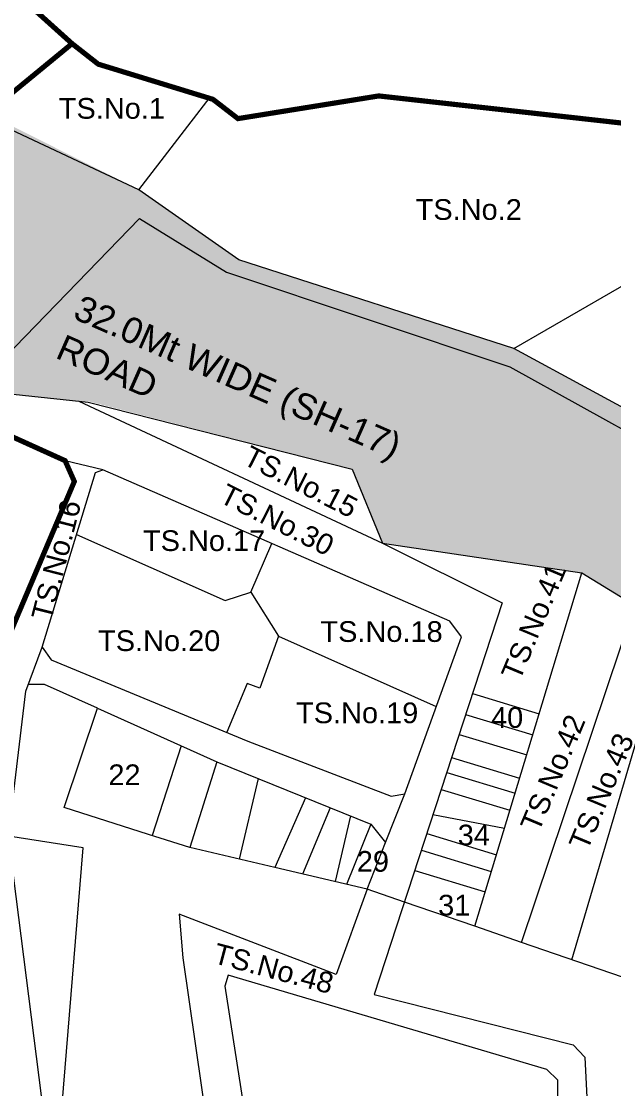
# Model space of a CAD drawing. Header units: metres. Extents: x -1560950 to -1560484, y 42726 to 42890.
# Drawn here: x -1560553.05 to -1560541.62, y 42820.77 to 42841.39 of the extents above; entities that cross this region are included whole.
import ezdxf

# ---------------------------------------------------------------- set-up
doc = ezdxf.new("R2010")
doc.units = ezdxf.units.M
doc.header["$LTSCALE"] = 750
doc.header["$MEASUREMENT"] = 0
doc.linetypes.add('ACAD_ISO14W100', pattern=[24, 12, -3, 0, -3, 0, -3, 0, -3])
doc.linetypes.add('DASHEDX2', pattern=[1.5, 1, -0.5])
doc.layers.get('0').update_dxf_attribs({"lineweight": 5})
doc.styles.get("Standard").update_dxf_attribs({"font": 'arial.ttf'})
doc.linetypes.add('POWER', pattern='A,5,-0.2,[131,ltypeshp.shx,S=0.2,R=0,X=-0.2,Y=0],-0.4,[131,ltypeshp.shx,S=0.2,R=180,X=0.2,Y=0],-0.4,[131,ltypeshp.shx,S=0.2,R=0,X=-0.2,Y=0],-0.4,[131,ltypeshp.shx,S=0.2,R=180,X=0.2,Y=0],-0.4,[131,ltypeshp.shx,S=0.2,R=0,X=-0.2,Y=0],-0.4,[131,ltypeshp.shx,S=0.2,R=180,X=0.2,Y=0],-0.2', length=7.4)

msp = doc.modelspace()

# ---------------------------------------------------------------- hatches: boundary and pattern name
at = {"ltscale": 0.1}
h = msp.add_hatch(color=51, dxfattribs=at)
h.dxf.hatch_style = 1
h.paths.add_polyline_path([(-1560543.54558, 42835.07007), (-1560548.85135, 42836.78299), (-1560550.7819, 42838.13878), (-1560555.14342, 42840.32904), (-1560559.86477, 42846.15162), (-1560569.82147, 42854.07455), (-1560571.90894, 42856.88437), (-1560574.55528, 42860.87754), (-1560577.2011, 42866.71842), (-1560577.58194, 42867.55916), (-1560579.15402, 42871.02968), (-1560580.84723, 42874.76045), (-1560581.06609, 42875.24203), (-1560581.28816, 42875.73069), (-1560581.49134, 42876.17777), (-1560581.73328, 42876.71015), (-1560583.03011, 42879.56375), (-1560584.51414, 42885.15105), (-1560586.48114, 42885.10784), (-1560586.01924, 42882.18639), (-1560583.43718, 42873.52239), (-1560583.25776, 42873.08962), (-1560582.22696, 42870.6032), (-1560581.2363, 42868.21361), (-1560580.93614, 42867.48958), (-1560580.61939, 42866.72554), (-1560580.30169, 42865.95921), (-1560579.66444, 42864.71654), (-1560578.72836, 42862.89112), (-1560577.15503, 42859.82303), (-1560576.62843, 42859.09655), (-1560575.12642, 42857.02438), (-1560573.72966, 42855.28144), (-1560574.67943, 42854.70408), (-1560574.68722, 42854.62472), (-1560574.68659, 42854.41013), (-1560576.28326, 42852.22872), (-1560576.42745, 42852.12788), (-1560577.13174, 42851.63425), (-1560577.06878, 42851.41418), (-1560577.50825, 42850.59254), (-1560578.63741, 42850.37952), (-1560579.07007, 42846.79481), (-1560579.61246, 42843.96166), (-1560579.62851, 42843.87779), (-1560579.64058, 42843.81477), (-1560579.64902, 42843.7707), (-1560579.65847, 42843.72131), (-1560579.66244, 42843.70496), (-1560579.66551, 42843.69233), (-1560579.66734, 42843.68476), (-1560579.66964, 42843.6753), (-1560579.79971, 42843.13951), (-1560580.08137, 42842.48078), (-1560580.59267, 42841.5392), (-1560581.03064, 42840.84422), (-1560581.47859, 42840.13339), (-1560582.09023, 42839.16283), (-1560583.01471, 42837.69584), (-1560584.76465, 42834.93843), (-1560585.92737, 42833.09982), (-1560586.25239, 42832.28239), (-1560586.26924, 42832.24), (-1560586.32129, 42832.1091), (-1560586.59055, 42831.4319), (-1560586.78231, 42830.94959), (-1560587.1089, 42830.11617), (-1560588.00539, 42827.7306), (-1560588.77392, 42825.68549), (-1560590.04628, 42823.48868), (-1560590.88803, 42820.88125), (-1560591.78018, 42818.11768), (-1560592.35234, 42816.34535), (-1560592.60293, 42815.56912), (-1560593.43698, 42815.83838), (-1560594.33903, 42812.88647), (-1560594.77853, 42810.6372), (-1560596.01254, 42804.3218), (-1560597.90197, 42798.51987), (-1560598.1659, 42795.41599), (-1560598.37211, 42794.4499), (-1560599.58512, 42788.76697), (-1560600.79905, 42783.07971), (-1560601.89015, 42777.96796), (-1560600.59703, 42777.55503), (-1560598.47678, 42785.55441), (-1560598.14647, 42785.82638), (-1560594.19775, 42785.89955), (-1560593.15069, 42785.91896), (-1560590.7102, 42785.81283), (-1560580.78431, 42787.41185), (-1560568.02886, 42789.69853), (-1560566.42771, 42789.98557), (-1560556.12085, 42791.44471), (-1560551.15054, 42792.15667), (-1560541.93523, 42795.33674), (-1560539.66067, 42798.32078), (-1560550.80988, 42794.7165), (-1560552.58376, 42794.14304), (-1560566.99225, 42791.80799), (-1560568.92103, 42791.41458), (-1560584.07775, 42788.8792), (-1560590.48889, 42787.58884), (-1560597.08174, 42787.64045), (-1560598.0911, 42787.49868), (-1560597.14475, 42792.36366), (-1560596.05325, 42796.57728), (-1560595.94336, 42798.3091), (-1560593.20748, 42808.31831), (-1560589.56567, 42821.12935), (-1560588.90439, 42823.54168), (-1560587.30236, 42827.00945), (-1560587.20988, 42827.26603), (-1560583.86932, 42822.83716), (-1560579.41461, 42822.23541), (-1560573.885, 42822.77063), (-1560570.76327, 42823.31946), (-1560567.70969, 42824.64753), (-1560564.41779, 42825.90212), (-1560560.78428, 42829.09856), (-1560559.52166, 42830.16409), (-1560554.17239, 42834.29195), (-1560551.94181, 42834.05298), (-1560551.76217, 42834.05298), (-1560546.66369, 42832.74259), (-1560546.07844, 42831.31405), (-1560542.2284, 42830.73685), (-1560537.42755, 42827.80138), (-1560529.78015, 42824.7483), (-1560529.5574, 42827.97005), (-1560531.61184, 42828.7853), (-1560535.40326, 42830.60858), (-1560539.20007, 42832.71452)])
h.paths.add_polyline_path([(-1560556.37453, 42836.84168), (-1560563.25129, 42831.035), (-1560566.9649, 42827.86484), (-1560570.00047, 42826.35668), (-1560577.74134, 42825.07556), (-1560579.38535, 42824.90025), (-1560580.61276, 42825.16472), (-1560582.97893, 42825.64358), (-1560586.24128, 42829.95215), (-1560585.31553, 42832.46217), (-1560582.84173, 42836.19454), (-1560579.16295, 42841.51699), (-1560578.87276, 42843.7301), (-1560578.3593, 42846.51696), (-1560578.0147, 42848.38733), (-1560576.64561, 42850.58134), (-1560575.85232, 42851.49279), (-1560574.04823, 42853.86614), (-1560573.21722, 42854.64198), (-1560567.53178, 42849.30176), (-1560556.60965, 42837.32507)], flags=16)
h.paths.add_polyline_path([(-1560589.1331, 42831.33292), (-1560591.78202, 42832.95665), (-1560593.25283, 42833.85822), (-1560595.97725, 42837.46681), (-1560596.84305, 42839.02388), (-1560600.69573, 42843.81924), (-1560602.93602, 42847.91455), (-1560603.78185, 42850.58174), (-1560606.21307, 42854.30119), (-1560606.24901, 42854.40751), (-1560608.68822, 42861.62408), (-1560611.80712, 42864.01279), (-1560613.05504, 42864.71858), (-1560613.87523, 42864.89992), (-1560616.22848, 42865.91324), (-1560618.04044, 42866.69347), (-1560623.91437, 42867.76059), (-1560624.43521, 42867.98369), (-1560626.56684, 42865.59918), (-1560621.93995, 42864.57401), (-1560621.49923, 42864.23648), (-1560618.22369, 42863.28255), (-1560617.52955, 42863.03914), (-1560613.32939, 42861.28096), (-1560611.59634, 42860.04109), (-1560607.51854, 42850.67929), (-1560600.12378, 42839.34067), (-1560596.71253, 42834.81225), (-1560593.51151, 42830.74322), (-1560588.00539, 42827.7306), (-1560587.1089, 42830.11617), (-1560587.02364, 42830.33376)])

# ---------------------------------------------------------------- linework, layer by layer
at = {"color": 30, "linetype": 'ACAD_ISO14W100', "lineweight": 40, "const_width": 0.1}
for points in [[(-1560566.9649, 42827.86484), (-1560563.38267, 42830.92406), (-1560556.37453, 42836.84168), (-1560553.7902, 42839.54934), (-1560552.07337, 42840.96068), (-1560553.79275, 42842.50809), (-1560558.01339, 42847.22498), (-1560557.96988, 42850.11599), (-1560562.81804, 42852.47011), (-1560571.90894, 42856.88437)], [(-1560529.5574, 42827.97005), (-1560531.61184, 42828.7853), (-1560533.29668, 42832.47994), (-1560532.07838, 42836.35836), (-1560534.9041, 42836.35836), (-1560536.15268, 42837.01493), (-1560539.06603, 42839.15973), (-1560546.15096, 42839.95052), (-1560548.87014, 42839.51233), (-1560549.35257, 42839.88479), (-1560551.56739, 42840.56399), (-1560552.07337, 42840.96068)], [(-1560553.78642, 42817.88972), (-1560554.3781, 42822.17923), (-1560554.78301, 42825.99603), (-1560552.02947, 42832.50369), (-1560552.20737, 42832.90492), (-1560553.82653, 42833.63756), (-1560554.38635, 42833.78718), (-1560554.34929, 42834.15422), (-1560554.12582, 42834.28696), (-1560554.76278, 42835.0902), (-1560556.37453, 42836.84168)]]:
    msp.add_lwpolyline(points, dxfattribs=at)
at = {"color": 0}
for points in [[(-1560550.7819, 42838.13878), (-1560549.40352, 42839.92413)], [(-1560531.61184, 42828.7853), (-1560535.40326, 42830.60858), (-1560539.20007, 42832.71452), (-1560543.54558, 42835.07007), (-1560548.85135, 42836.78299), (-1560550.7819, 42838.13878), (-1560553.7902, 42839.54934)], [(-1560543.54558, 42835.07007), (-1560537.92188, 42838.31741)], [(-1560554.12582, 42834.28696), (-1560551.7642, 42834.03396), (-1560546.66369, 42832.74259), (-1560546.07844, 42831.31405), (-1560542.2284, 42830.73685), (-1560537.29694, 42827.72151), (-1560529.78015, 42824.7483)], [(-1560551.94181, 42834.05298), (-1560546.07844, 42831.31405), (-1560543.76731, 42830.16182), (-1560546.23894, 42822.59246), (-1560542.39511, 42821.62057), (-1560542.17017, 42821.38178), (-1560541.93914, 42816.70685), (-1560541.62248, 42816.58236), (-1560538.81118, 42816.70564), (-1560538.66136, 42816.87293), (-1560538.76407, 42821.73599), (-1560541.44749, 42822.93008), (-1560543.39371, 42823.60066), (-1560544.29877, 42823.91251), (-1560545.65529, 42824.3799), (-1560546.37619, 42824.62829), (-1560548.15873, 42825.04594), (-1560549.80174, 42825.43089), (-1560550.59591, 42825.68499), (-1560552.22781, 42826.20714), (-1560551.57943, 42828.12136), (-1560549.27803, 42827.08663), (-1560546.30404, 42825.88417), (-1560546.02048, 42825.53002)], [(-1560550.80988, 42794.7165), (-1560551.37819, 42802.31644), (-1560552.06317, 42810.18898), (-1560552.27543, 42811.64398), (-1560552.27543, 42814.64333), (-1560552.27543, 42815.32701), (-1560552.41489, 42818.6564), (-1560553.29882, 42825.6507), (-1560552.96537, 42828.45183), (-1560552.65345, 42829.30022), (-1560551.62048, 42832.67425), (-1560551.47918, 42832.72635), (-1560552.20737, 42832.90492)], [(-1560546.37619, 42824.62829), (-1560546.02048, 42825.53002), (-1560545.64937, 42826.47078), (-1560544.55532, 42829.50525), (-1560544.77709, 42829.8066), (-1560551.47918, 42832.72635)], [(-1560551.98557, 42831.48174), (-1560549.11814, 42830.20199), (-1560548.62283, 42830.3621), (-1560548.08383, 42829.51791), (-1560545.04219, 42828.15488)], [(-1560548.62283, 42830.3621), (-1560548.21278, 42831.30335)], [(-1560544.29877, 42823.91251), (-1560542.2284, 42830.73685)], [(-1560543.39371, 42823.60066), (-1560541.20492, 42830.11104)], [(-1560542.4206, 42823.26537), (-1560540.52591, 42829.69586)], [(-1560548.08383, 42829.51791), (-1560548.44802, 42828.51362), (-1560548.69487, 42828.60314), (-1560549.08554, 42827.65766)], [(-1560552.65345, 42829.30022), (-1560552.47862, 42829.05964), (-1560548.67768, 42827.48914), (-1560545.91381, 42826.42385), (-1560545.64937, 42826.47078)], [(-1560551.57943, 42828.12136), (-1560552.60594, 42828.58289), (-1560552.91719, 42828.58289)], [(-1560544.34092, 42828.40514), (-1560543.05422, 42828.01478)], [(-1560544.47295, 42828.00079), (-1560543.17768, 42827.60783)], [(-1560544.59833, 42827.61682), (-1560543.29492, 42827.22139)], [(-1560549.96897, 42827.39729), (-1560550.52418, 42825.66204)], [(-1560549.27803, 42827.08663), (-1560549.80174, 42825.43089)], [(-1560544.7447, 42827.16857), (-1560543.43179, 42826.77026)], [(-1560544.83782, 42826.88338), (-1560543.51887, 42826.48323)], [(-1560548.48153, 42826.76458), (-1560548.84645, 42825.20707)], [(-1560544.94525, 42826.55439), (-1560543.61932, 42826.15213)], [(-1560547.56285, 42826.39314), (-1560548.15873, 42825.04594)], [(-1560547.08845, 42826.20132), (-1560547.62174, 42824.92012)], [(-1560546.69698, 42826.04304), (-1560546.99451, 42824.77316)], [(-1560545.10397, 42826.0683), (-1560543.72503, 42825.80368)], [(-1560552.41489, 42818.6564), (-1560551.8568, 42825.4286), (-1560553.29882, 42825.6507), (-1560554.78301, 42825.99603)], [(-1560546.30404, 42825.88417), (-1560546.77413, 42824.72153)], [(-1560545.22409, 42825.70044), (-1560543.88005, 42825.29269)], [(-1560545.32825, 42825.38147), (-1560543.97745, 42824.97166)], [(-1560545.45564, 42824.99134), (-1560544.09657, 42824.57902)], [(-1560546.37619, 42824.62829), (-1560546.9757, 42822.9808), (-1560550.00191, 42824.14456), (-1560549.93504, 42823.30375), (-1560548.83934, 42815.69768), (-1560549.08077, 42815.54511), (-1560550.43941, 42815.49909), (-1560552.27543, 42815.32701)], [(-1560542.84574, 42816.43241), (-1560542.73438, 42816.71382), (-1560542.69106, 42820.94061), (-1560542.90761, 42821.14795), (-1560549.06021, 42822.96812), (-1560549.12321, 42822.75514), (-1560548.07229, 42816.0207), (-1560547.86625, 42815.81697)]]:
    msp.add_lwpolyline(points, dxfattribs=at)
at = {"linetype": 'POWER', "ltscale": 5}
msp.add_lwpolyline([(-1560553.98583, 42834.27196), (-1560550.77398, 42837.58153), (-1560549.09002, 42836.54343), (-1560543.61704, 42834.72071), (-1560539.50725, 42832.43728), (-1560531.39061, 42828.22407), (-1560529.57177, 42827.63406)], dxfattribs=at)
at = {"color": 6, "linetype": 'DASHEDX2', "lineweight": 50, "ltscale": 20}
msp.add_circle((-1560584.51414, 42830.15105), 55, dxfattribs=at)

# ---------------------------------------------------------------- texts
at = {"color": 0, "char_height": 0.4, "width": 1.2064898, "attachment_point": 1}
for s, insert in [('TS.No.1', (-1560552.32922, 42839.91004)), ('TS.No.2', (-1560545.43817, 42837.95651)), ('TS.No.17', (-1560550.7038, 42831.56019)), ('TS.No.18', (-1560547.27711, 42829.80445)), ('TS.No.20', (-1560551.57074, 42829.62756)), ('TS.No.19', (-1560547.74798, 42828.23425)), ('40', (-1560543.98305, 42828.14374)), ('22', (-1560551.37134, 42827.0376)), ('34', (-1560544.6263, 42825.87363)), ('29', (-1560546.57526, 42825.36486)), ('31', (-1560545.00447, 42824.51907))]:
    msp.add_mtext(s, dxfattribs=dict(at, insert=insert))
at = {"color": 0, "attachment_point": 1}
for s, insert, char_height, width, rotation in [('32.0Mt WIDE (SH-17) ROAD', (-1560551.87934, 42836.12109), 0.5, 8.4107931, 336.216165), ('TS.No.15', (-1560548.61986, 42833.21071), 0.4, 1.2064898, 333.119077), ('TS.No.30', (-1560549.07622, 42832.4763), 0.4, 1.2064898, 333.119077), ('TS.No.16', (-1560552.86425, 42829.893), 0.4, 1.2064898, 75.707076), ('TS.No.41', (-1560543.79946, 42828.78854), 0.4, 1.2064898, 67.278423), ('TS.No.42', (-1560543.43058, 42825.86439), 0.4, 1.2064898, 67.278423), ('TS.No.43', (-1560542.49288, 42825.50702), 0.4, 1.2064898, 67.278423), ('TS.No.48', (-1560549.27006, 42823.5931), 0.4, 1.2064898, 345.123454)]:
    msp.add_mtext(s, dxfattribs=dict(at, insert=insert, char_height=char_height, width=width, rotation=rotation))

doc.saveas('drawing.dxf')
